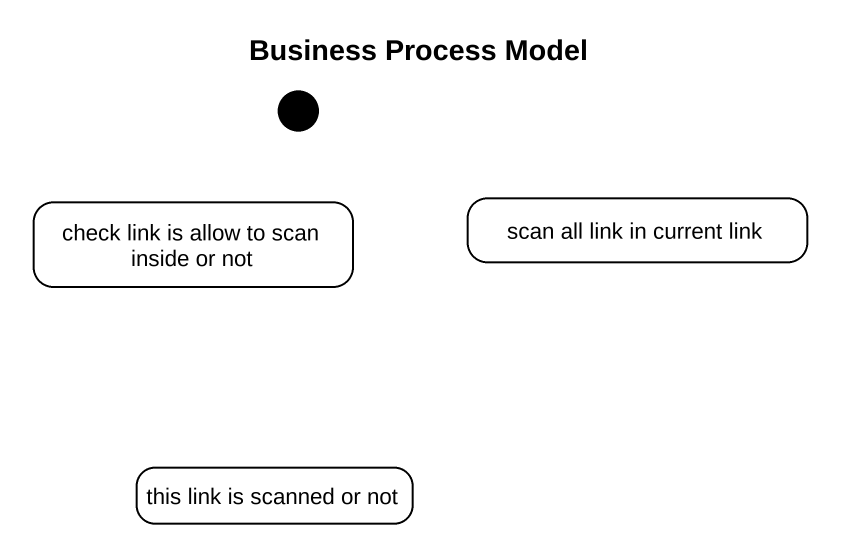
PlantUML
@startuml
title Business Process Model
hide empty description
state initial1 <<start>>
state "check link is allow to scan inside or not" as check_link_is_allow_to_scan
state "scan all link in current link" as scan_all_link_in_current
state "this link is scanned or not" as this_link_is_scanned_or_not
@enduml
